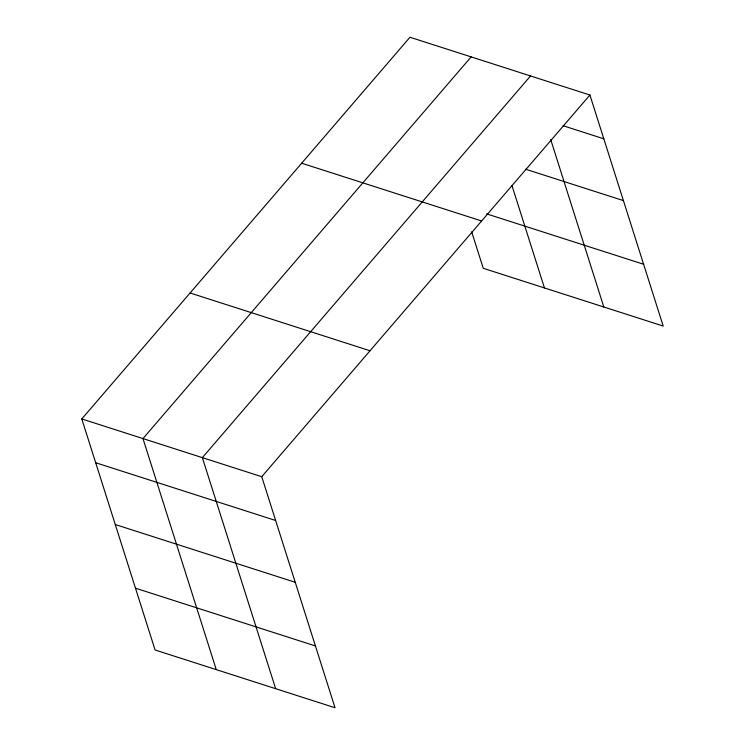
<?xml version="1.0" encoding="UTF-8"?>
<svg xmlns="http://www.w3.org/2000/svg" width="745" height="745" viewBox="0 0 745 745"><rect width="100%" height="100%" fill="white"/><g stroke="black" fill="none" stroke-linecap="round" stroke-linejoin="round"><path stroke-width="1.12" d="M81.792 418.941L261.746 476.707L335.036 707.75L155.081 649.985L81.792 418.941L409.964 37.25L589.919 95.015L663.208 326.059L483.254 268.293L471.697 231.872M471.147 56.89L142.975 438.582L216.264 669.625M530.533 75.953L202.361 457.644L275.65 688.687M261.746 476.707L589.919 95.015M563.118 125.747L603.804 138.803M525.532 169.18L623.407 200.601M486.597 213.862L643.606 264.261M301.669 163.211L481.624 220.976M190.087 292.981L370.042 350.755M95.686 462.729L275.641 520.494M115.279 524.527L295.244 582.292M135.478 588.187L315.433 645.952M550.723 139.604L603.822 306.996M511.955 185.524L544.437 287.933"/></g></svg>
